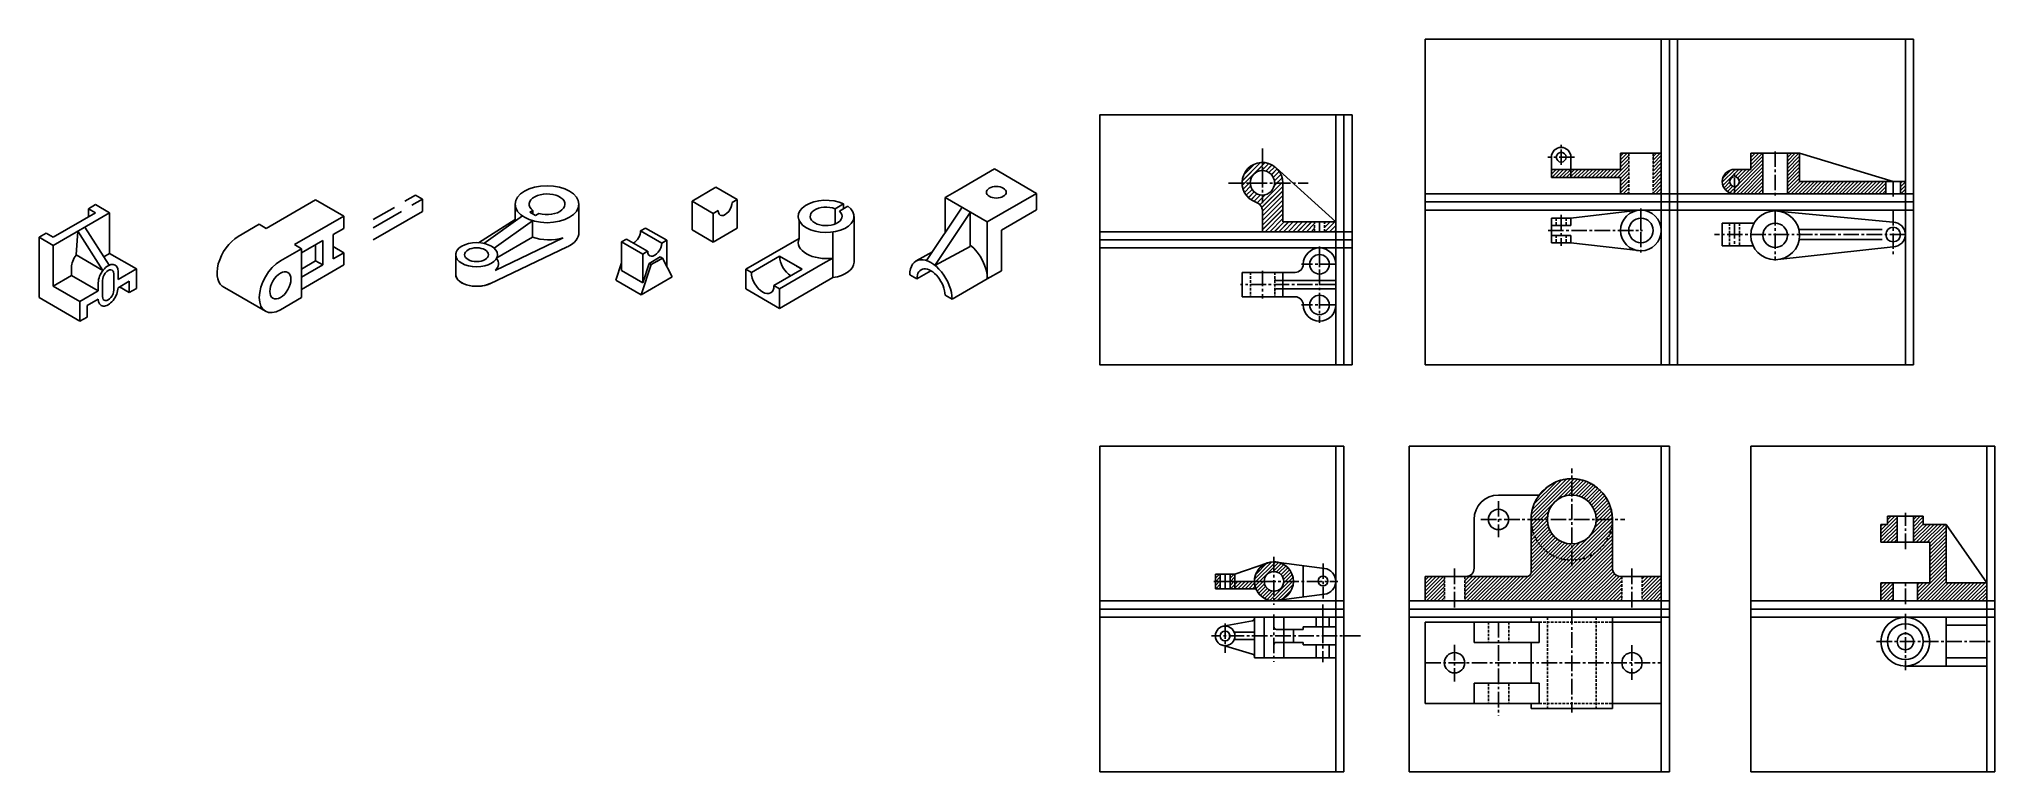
# Model space of a CAD drawing. Header units: millimetres. Extents: x -1304 to 1100, y -500 to 400.
import ezdxf

# ---------------------------------------------------------------- set-up
doc = ezdxf.new("R2010")
doc.units = ezdxf.units.MM
doc.linetypes.add('CENTER2', pattern=[28.575, 19.05, -3.175, 3.175, -3.175])
doc.linetypes.add('HIDDEN2', pattern=[4.7625, 3.175, -1.5875])
doc.layers.get('0').update_dxf_attribs({"color": 255})
for name, color, linetype in [('center', 4, 'CENTER2'), ('construction', 252, 'Continuous'), ('hidden', 255, 'HIDDEN2')]:
    doc.layers.add(name, color=color, linetype=linetype)
pattern_1 = [(45, (-200, 0), (-2.245064, 2.245064), [])]

msp = doc.modelspace()

# ---------------------------------------------------------------- hatches: boundary and pattern name
h = msp.add_hatch()
h.set_pattern_fill('ANSI31')
h.paths.add_polyline_path([(630, -250), (630, -190, -1), (530, -190), (530, -255, -0.414214), (525, -260), (448.5, -260), (448.5, -290), (641.5, -290), (641.5, -260), (640, -260, -0.414214)])
h.paths.add_polyline_path([(630, -190), (610, -190, -1), (550, -190), (530, -190, 1)], flags=17)
h.paths.add_polyline_path([(610, -190), (630, -190, 1), (530, -190), (550, -190, -1)])
h.paths.add_polyline_path([(690, -260), (666.5, -260), (666.5, -290), (690, -290)])
h.paths.add_polyline_path([(423.5, -260), (400, -260), (400, -290), (423.5, -290)])
h = msp.add_hatch()
h.set_pattern_fill('ANSI31')
h.paths.add_polyline_path([(980, -196), (980, -186), (968, -186), (968, -196), (960, -196), (960, -218), (980, -218)])
h.paths.add_polyline_path([(1040, -196), (1020, -196), (1012, -196), (1012, -186), (1000, -186), (1000, -196), (1000, -216), (1000, -218), (1020, -218), (1020, -268), (1005, -268), (1005, -290), (1090, -290), (1090, -268), (1040, -268)])
h.paths.add_polyline_path([(975, -268), (960, -268), (960, -290), (975, -290)])
h = msp.add_hatch()
h.set_pattern_fill('ANSI31')
h.paths.add_polyline_path([(166, -257), (160, -257), (160, -266), (166, -266)])
h.paths.add_polyline_path([(166, -266), (160, -266), (160, -275), (166, -275)])
h.paths.add_polyline_path([(148, -266), (142, -266), (142, -275), (148, -275)])
h.paths.add_polyline_path([(148, -257), (142, -257), (142, -266), (148, -266)])
h.paths.add_polyline_path([(190, -266), (166, -266), (166, -275), (191.8, -275, -0.096396)])
h = msp.add_hatch()
h.set_pattern_fill('ANSI31')
h.paths.add_polyline_path([(220.2, -242.8), (214, -242), (214, -254, -0.414214), (226, -266), (238, -266, 0.339783)])
h.paths.add_polyline_path([(238, -266), (226, -266, -0.414214), (214, -278), (214, -290), (220.2, -289.2, 0.339783)])
h.paths.add_polyline_path([(202, -266), (190, -266, 0.414214), (214, -290), (214, -278, -0.414214)])
h.paths.add_polyline_path([(214, -254), (214, -242, 0.414214), (190, -266), (202, -266, -0.414214)])
at = {"layer": 'center'}
h = msp.add_hatch(dxfattribs=at)
h.set_pattern_fill('JIS_LC_20', scale=0.2)
h.paths.add_polyline_path([(224.8, 223.2), (214.8, 223.2, -0.983391), (184.8, 223.2), (174.8, 223.2, 0.318543), (191.8, 199.8, -0.320465), (199.9, 188.5), (200, 163.5), (264, 163.5), (264, 175.5), (225, 175.5)])
h.paths.add_polyline_path([(199.8, 248.5), (199.9, 238.5, -0.41831), (214.8, 223.2), (224.8, 223.2, 0.416851)])
h.paths.add_polyline_path([(199.8, 238.5), (199.8, 248.5, 0.41716), (174.8, 223.2), (184.8, 223.2, -0.004187), (184.8, 223.5, -0.414214)])
h.paths.add_polyline_path([(290, 175.5), (276, 175.5), (276, 163.5), (290, 163.5)])
h = msp.add_hatch(dxfattribs=at)
h.set_pattern_fill('ANSI31')
h.set_pattern_definition(pattern_1)
h.paths.add_polyline_path([(780, 240, 1), (780, 210), (780, 219, -0.414214), (774, 225, -0.414214), (780, 231)])
h.paths.add_polyline_path([(815, 260), (800, 260), (800, 240), (780, 240), (780, 231, -0.414214), (786, 225, -0.414214), (780, 219), (780, 210), (815, 210)])
h.paths.add_polyline_path([(860, 260), (845, 260), (845, 210), (966, 210), (966, 225), (860, 225)])
h.paths.add_polyline_path([(990, 225), (984, 225), (984, 210), (990, 210)])
at = {"layer": 'hidden'}
h = msp.add_hatch(dxfattribs=at)
h.set_pattern_fill('ANSI31', color=256)
h.set_pattern_definition(pattern_1)
h.paths.add_polyline_path([(650, 260), (640, 260), (640, 240), (579, 240), (579, 230), (640, 230), (640, 210), (650, 210)])
h.paths.add_polyline_path([(579, 240), (555, 240), (555, 230), (579, 230)])
h.paths.add_polyline_path([(690, 260), (680, 260), (680, 210), (690, 210)])

# ---------------------------------------------------------------- linework, layer by layer
for p, q in [((1000, 400), (400, 400)), ((400, 400), (400, 0)), ((700, 400), (700, 0)), ((990, 0), (990, 400)), ((1000, 0), (1000, 400)), ((300, 307), (300, 0)), ((-129.6, 240.5), (-172.9, 215.5)), ((-77.6, 210.5), (-129.6, 240.5)), ((290, 175.5), (216.6, 242)), ((555, 230), (555, 255)), ((579, 230), (579, 255)), ((690, 260), (640, 260)), ((640, 260), (640, 240)), ((690, 210), (690, 260)), ((800, 240), (800, 260)), ((800, 260), (860, 260)), ((815, 260), (815, 210)), ((845, 260), (845, 210)), ((860, 260), (860, 225)), ((860, 260), (975, 225)), ((-501.1, 201), (-471.7, 218)), ((-471.7, 218), (-445.7, 203)), ((225, 175.5), (224.8, 223.6)), ((579, 240), (555, 240)), ((579, 230), (555, 230)), ((640, 240), (579, 240)), ((640, 230), (579, 230)), ((640, 230), (640, 210)), ((780, 240), (800, 240)), ((860, 225), (975, 225)), ((966, 225), (966, 210)), ((975, 225), (990, 225)), ((984, 225), (984, 210)), ((990, 225), (990, 210)), ((-1234.3, 196.7), (-1242.9, 191.7)), ((-1216.9, 186.7), (-1234.3, 196.7)), ((-1024.3, 167.6), (-963.7, 202.6)), ((-963.7, 202.6), (-929, 182.6)), ((-866.9, 193.4), (-892.9, 178.4)), ((-840.9, 208.4), (-853.9, 200.9)), ((-832.3, 203.4), (-845.3, 195.9)), ((-832.3, 203.4), (-840.9, 208.4)), ((-832.3, 188.4), (-832.3, 203.4)), ((-718.5, 197.2), (-718.5, 176.5)), ((-640.1, 161.6), (-640.1, 197.2)), ((-501.1, 201), (-475.1, 186)), ((-501.1, 201), (-501.1, 165.7)), ((-445.7, 203), (-451.7, 199.5)), ((-445.7, 167.7), (-445.7, 203)), ((-314.8, 197.7), (-325.3, 191.7)), ((-309.6, 194.7), (-320.1, 188.7)), ((-314.8, 197.7), (-314.8, 191.7)), ((-169.2, 193.8), (-213.1, 128)), ((-172.9, 215.5), (-190.2, 205.5)), ((-190.2, 205.5), (-138.3, 175.5)), ((-190.2, 205.5), (-190.2, 162.3)), ((-77.6, 210.5), (-138.3, 175.5)), ((-77.6, 190.5), (-77.6, 210.5)), ((1000, 200), (400, 200)), ((640, 210), (690, 210)), ((990, 210), (780, 210)), ((-1286.2, 146.7), (-1216.9, 186.7)), ((-1286.2, 156.7), (-1234.3, 186.7)), ((-1247.2, 169.2), (-1217.4, 122.4)), ((-1234.3, 186.7), (-1242.9, 191.7)), ((-1242.9, 191.7), (-1242.9, 181.7)), ((-1216.9, 186.7), (-1216.9, 136.7)), ((-1058.9, 157.6), (-1033, 172.6)), ((-1033, 172.6), (-1024.3, 167.6)), ((-929, 182.6), (-989.7, 147.6)), ((-929, 182.6), (-929, 167.6)), ((-892.9, 153.4), (-832.3, 188.4)), ((-858.3, 188.4), (-892.9, 168.4)), ((-718.5, 178.3), (-763.6, 150)), ((-756.8, 149.1), (-709.6, 182.8)), ((-744.3, 143.3), (-697.1, 177)), ((-696.9, 189.5), (-700.3, 187.5)), ((-700.3, 187.5), (-693.4, 183.5)), ((-697.1, 177), (-697.1, 156.7)), ((-696.9, 189.5), (-696.9, 185.5)), ((-693.4, 183.5), (-689.3, 185.9)), ((-469.1, 189.5), (-475.1, 186)), ((-475.1, 186), (-475.1, 150.7)), ((-369.6, 155.1), (-369.6, 177.5)), ((-325.3, 191.7), (-325.3, 173)), ((-302, 182.1), (-302, 126.1)), ((-159.2, 187.2), (-202.6, 122.1)), ((-159.2, 187.2), (-159.2, 145.3)), ((-138.3, 175.5), (-138.3, 105.5)), ((-77.6, 190.5), (-120.9, 165.5)), ((200, 163.5), (199.9, 188.5)), ((290, 175.5), (225, 175.5)), ((290, 163.5), (290, 175.5)), ((555, 180), (555, 150)), ((579, 180), (555, 180)), ((555, 180), (561, 180)), ((579, 171), (555, 171)), ((579, 180), (662.1, 189.8)), ((579, 171), (579, 180)), ((690, 190), (690, 140)), ((780, 174), (765, 174)), ((765, 174), (765, 146)), ((804, 174), (780, 174)), ((975, 175), (832.9, 188.9)), ((-1303.5, 156.7), (-1294.9, 161.7)), ((-1294.9, 161.7), (-1303.5, 156.7)), ((-1286.2, 146.7), (-1303.5, 156.7)), ((-1303.5, 156.7), (-1303.5, 82.7)), ((-1294.9, 161.7), (-1286.2, 156.7)), ((-1286.2, 96.7), (-1286.2, 146.7)), ((-1258, 134.9), (-1255.9, 164.2)), ((-1255.9, 164.2), (-1225.1, 115.9)), ((-989.7, 147.6), (-981, 142.6)), ((-955, 152.6), (-981, 137.6)), ((-963.7, 127.6), (-963.7, 147.6)), ((-955, 152.6), (-955, 122.6)), ((-929, 167.6), (-942, 160.1)), ((-942, 160.1), (-942, 130.1)), ((-929, 137.6), (-942, 145.1)), ((-784.1, 145.7), (-784.1, 145.8)), ((-749.8, 99.6), (-654.4, 145)), ((-743.2, 116), (-659.5, 155.8)), ((-697.1, 156.7), (-741, 131.4)), ((-587.7, 151), (-581.6, 154.5)), ((-587.7, 151), (-561.7, 136)), ((-587.7, 151), (-587.7, 115.7)), ((-581.6, 154.5), (-555.7, 139.5)), ((-564.3, 164.5), (-558.3, 168)), ((-564.3, 164.5), (-538.3, 149.5)), ((-558.3, 168), (-532.3, 153)), ((-532.3, 153), (-538.3, 149.5)), ((-532.3, 121.1), (-532.3, 153)), ((-475.1, 150.7), (-501.1, 165.7)), ((-445.7, 167.7), (-475.1, 150.7)), ((-435.1, 117.3), (-369.6, 155.1)), ((-328, 131.1), (-328, 163.1)), ((-159.2, 145.3), (-202.6, 122.1)), ((-120.9, 165.5), (-120.9, 115.5)), ((0, 153.5), (310, 153.5)), ((290, 163.5), (200, 163.5)), ((579, 159), (555, 159)), ((555, 150), (579, 150)), ((579, 150), (579, 159)), ((579, 150), (662.1, 140.2)), ((765, 146), (780, 146)), ((780, 146), (803, 146)), ((975, 145), (833.3, 129.2)), ((961.3, 166), (859.2, 166)), ((961.3, 154), (859.6, 154)), ((-1225.1, 115.9), (-1258, 134.9)), ((-1216.9, 136.7), (-1223.9, 132.7)), ((-1184, 117.7), (-1216.9, 136.7)), ((-1007, 127.6), (-981, 142.6)), ((-981, 142.6), (-1007, 127.6)), ((-981, 142.6), (-981, 82.6)), ((-981, 142.6), (-981, 127.6)), ((-963.7, 127.6), (-981, 117.6)), ((-929, 122.6), (-981, 92.6)), ((-955, 122.6), (-981, 107.6)), ((-963.7, 127.6), (-955, 122.6)), ((-942, 130.1), (-929, 137.6)), ((-929, 137.6), (-929, 122.6)), ((-791.4, 109.3), (-791.4, 137)), ((-594.6, 104), (-587.7, 125.1)), ((-563.5, 86), (-551.3, 123)), ((-555.7, 139.5), (-561.7, 136)), ((-561.7, 136), (-561.7, 100.7)), ((-561.7, 100.7), (-553.9, 124.5)), ((-540.1, 132.5), (-553.9, 124.5)), ((-551.3, 123), (-553.9, 124.5)), ((-537.5, 131), (-551.3, 123)), ((-544.4, 127), (-537.5, 131)), ((-540.1, 132.5), (-537.5, 131)), ((-525.4, 108), (-537.5, 131)), ((-428.1, 113.3), (-393.5, 133.3)), ((-393.5, 133.3), (-365.8, 117.3)), ((-339.8, 124.3), (-393.5, 93.3)), ((-372.7, 121.3), (-365.8, 117.3)), ((-339.8, 124.3), (-328, 131.1)), ((-328, 131.1), (-328, 107.1)), ((-225.7, 127.5), (-205.8, 138.9)), ((290, 123.5), (290, 73.5)), ((-1263.7, 109.7), (-1286.2, 96.7)), ((-1286.2, 96.7), (-1253.3, 77.7)), ((-1263.7, 119.7), (-1263.7, 109.7)), ((-1230.8, 90.7), (-1263.7, 109.7)), ((-1230.8, 100.7), (-1230.8, 90.7)), ((-1225.6, 103.7), (-1225.6, 83.7)), ((-1211.7, 111.7), (-1211.7, 91.7)), ((-1206.5, 104.7), (-1184, 117.7)), ((-1206.5, 114.7), (-1206.5, 104.7)), ((-1192.7, 102.7), (-1206.5, 94.7)), ((-1192.7, 88.7), (-1192.7, 102.7)), ((-1184, 107.7), (-1184, 117.7)), ((-1184, 93.7), (-1184, 107.7)), ((-791.4, 110.6), (-791.6, 110.5)), ((-563.5, 86), (-594.6, 104)), ((-561.7, 100.7), (-587.7, 115.7)), ((-563.5, 86), (-525.4, 108)), ((-435.1, 93.3), (-435.1, 117.3)), ((-435.1, 117.3), (-428.1, 113.3)), ((-365.8, 117.3), (-400.4, 97.3)), ((-400.4, 97.3), (-393.5, 93.3)), ((-393.5, 69.3), (-328, 107.1)), ((-224.9, 105.5), (-233.5, 110.5)), ((-224.9, 105.5), (-207.5, 115.5)), ((-181.6, 80.5), (-138.3, 105.5)), ((-138.3, 105.5), (-120.9, 115.5)), ((175, 113.5), (175, 83.5)), ((240, 113.5), (175, 113.5)), ((215, 106.5), (215, 106.5)), ((290, 103.5), (218, 103.5)), ((218, 103.5), (290, 103.5)), ((225, 113.5), (225, 83.5)), ((-1253.3, 53.7), (-1303.5, 82.7)), ((-1253.3, 77.7), (-1230.8, 90.7)), ((-1253.3, 77.7), (-1253.3, 67.7)), ((-1244.6, 72.7), (-1230.8, 80.7)), ((-1244.6, 58.7), (-1244.6, 72.7)), ((-1192.7, 88.7), (-1204.8, 95.7)), ((-1192.7, 88.7), (-1184, 93.7)), ((-1075.7, 95), (-1025.4, 65.7)), ((-1007, 67.6), (-981, 82.6)), ((-393.5, 69.3), (-435.1, 93.3)), ((-393.5, 93.3), (-393.5, 69.3)), ((-181.6, 80.5), (-190.2, 85.5)), ((175, 83.5), (240, 83.5)), ((215, 90.5), (215, 90.5)), ((290, 93.5), (218, 93.5)), ((-1253.3, 67.7), (-1253.3, 53.7)), ((-1253.3, 53.7), (-1244.6, 58.7)), ((400, 0), (1000, 0)), ((0, -100), (300, -100)), ((0, -500), (0, -100)), ((300, -100), (300, -500)), ((380, -100), (700, -100)), ((380, -500), (380, -100)), ((700, -100), (700, -500)), ((800, -100), (1100, -100)), ((800, -500), (800, -100)), ((1090, -100), (1090, -500)), ((1100, -100), (1100, -500)), ((490, -160), (540, -160)), ((460, -250), (460, -190)), ((530, -190), (530, -255)), ((630, -190), (630, -250)), ((1012, -186), (968, -186)), ((968, -186), (968, -196)), ((980, -196), (980, -186)), ((1000, -196), (1000, -186)), ((1012, -196), (1012, -186)), ((960, -218), (960, -196)), ((960, -196), (968, -196)), ((980, -196), (980, -218)), ((1000, -196), (1000, -216)), ((1000, -216), (1000, -218)), ((1012, -196), (1020, -196)), ((1020, -196), (1040, -196)), ((1090, -268), (1040, -196)), ((1040, -196), (1040, -268)), ((990, -218), (960, -218)), ((1020, -218), (990, -218)), ((1020, -268), (1020, -218)), ((142, -266), (142, -257)), ((148, -257), (142, -257)), ((148, -257), (148, -275)), ((148, -257), (160, -257)), ((160, -257), (160, -275)), ((160, -257), (166, -257)), ((166, -257), (206.3, -243.3)), ((166, -257), (166, -275)), ((214, -242), (276.1, -250.1)), ((250, -285.3), (250, -246.7)), ((400, -290), (400, -260)), ((400, -260), (450, -260)), ((525, -260), (400, -260)), ((436, -260), (436, -250.3)), ((640, -260), (654, -260)), ((654, -260), (654, -250.3)), ((690, -260), (654, -260)), ((690, -290), (690, -260)), ((142, -275), (142, -266)), ((142, -275), (148, -275)), ((148, -275), (160, -275)), ((154, -266), (214, -266)), ((160, -275), (191.8, -275)), ((190, -266), (166, -266)), ((214, -290), (276.1, -281.9)), ((990, -268), (960, -268)), ((960, -268), (960, -290)), ((975, -290), (975, -268)), ((990, -268), (1020, -268)), ((1005, -290), (1005, -268)), ((1040, -268), (1090, -268)), ((1090, -290), (1090, -268)), ((0, -300), (300, -300)), ((290, -310), (190, -310)), ((190, -310), (190, -311.5)), ((190, -310), (190, -360)), ((202, -310), (202, -360)), ((226, -310), (226, -360)), ((266, -310), (266, -322)), ((282, -310), (282, -322)), ((290, -310), (290, -322)), ((380, -300), (700, -300)), ((690, -290), (400, -290)), ((630, -310), (530, -310)), ((530, -310), (530, -316)), ((630, -316), (630, -310)), ((800, -300), (1100, -300)), ((800, -310), (1100, -310)), ((990, -290), (960, -290)), ((1090, -290), (990, -290)), ((1090, -310), (990, -310)), ((1040, -310), (1040, -370)), ((1090, -370), (1090, -310)), ((187.6, -314.5), (151.8, -321.2)), ((190, -328.5), (165.1, -328.5)), ((214, -322), (214, -322)), ((250, -325), (217, -325)), ((238, -325), (238, -341)), ((290, -322), (250, -322)), ((250, -322), (250, -325)), ((400, -316), (400, -416)), ((540, -316), (400, -316)), ((460, -316), (460, -341)), ((540, -316), (540, -341)), ((690, -316), (630, -316)), ((630, -316), (630, -416)), ((690, -416), (690, -316)), ((1040, -320), (1090, -320)), ((187.8, -355.4), (150.6, -344.5)), ((190, -337.5), (165.1, -337.5)), ((190, -360), (190, -358.2)), ((290, -360), (190, -360)), ((214, -344), (214, -344)), ((250, -341), (217, -341)), ((250, -344), (250, -341)), ((290, -344), (250, -344)), ((266, -344), (266, -360)), ((282, -344), (282, -360)), ((290, -344), (290, -360)), ((460, -341), (540, -341)), ((530, -341), (530, -391)), ((1040, -360), (1090, -360)), ((990, -370), (1090, -370)), ((460, -391), (460, -416)), ((540, -391), (460, -391)), ((540, -391), (540, -416)), ((400, -416), (540, -416)), ((530, -416), (530, -422)), ((630, -422), (530, -422)), ((630, -416), (630, -422)), ((630, -416), (690, -416)), ((300, -500), (0, -500)), ((700, -500), (380, -500)), ((1100, -500), (800, -500))]:
    msp.add_line(p, q)
for points in [[(310, 307), (0, 307), (0, 0), (310, 0)], [(400, 0), (400, 307)]]:
    msp.add_lwpolyline(points)
for centre, radius in [((567, 255), 6), ((199.8, 223.5), 15), ((780, 225), 6), ((665, 165), 25), ((665, 165), 15), ((830, 159), 30), ((830, 159), 15), ((975, 160), 9), ((270, 123.5), 12), ((270, 73.5), 12), ((580, -190), 30), ((490, -190), 12.5), ((214, -266), 24), ((214, -266), 12), ((274.4, -265.6), 6), ((990, -340), 30), ((154, -333), 12), ((154, -333), 6), ((990, -340), 22), ((990, -340), 10), ((436, -366), 12.5), ((654, -366), 12.5)]:
    msp.add_circle(centre, radius)
for centre, radius, start, end in [((567, 255), 12, 0, 180), ((199.8, 223.5), 25, 359.4243, 251.2515), ((780, 225), 15, 90, 270), ((187.9, 188.5), 12, 0.1761, 71.2515), ((975, 160), 15, 270, 90), ((240, 123.5), 10, 270, 0), ((270, 123.5), 20, 0, 180), ((218, 106.5), 3, 180, 270), ((218, 90.5), 3, 90, 180), ((240, 73.5), 10, 0, 90), ((270, 73.5), 20, 180, 0), ((580, -190), 50, 0, 180), ((490, -190), 30, 90, 180), ((214, -266), 24, 75.0675, 284.9325), ((274, -266), 16, 277.4662, 82.5338), ((450, -250), 10, 270, 0), ((525, -255), 5, 270, 360), ((640, -250), 10, 180, 270), ((187, -311.5), 3, 280.6789, 0), ((217, -322), 3, 180, 270), ((187, -358.2), 3, 0, 73.7398), ((217, -344), 3, 90, 180)]:
    msp.add_arc(centre, radius, start, end)
for centre, major_axis in [((-679.3, 197.2), (-39.2, 0)), ((-127.2, 211.9), (-12.2, 0)), ((-765.9, 135.2), (-25.7, 0)), ((-765.9, 135.2), (-14.7, 0)), ((-1007, 97.6), (-9.2, -15.9))]:
    msp.add_ellipse(centre, major_axis=major_axis, ratio=0.57735)
for centre, major_axis, start_param, end_param in [((-679.3, 197.2), (-22, 0), 1.09696, 6.930244), ((-460.4, 194.5), (-6.1, -10.6), 5.497787, 8.63938), ((-336.3, 182.3), (-34.3, 0), 4.03434, 10.102827), ((-336.3, 182.3), (-19.6, 0), 4.115607, 10.02156), ((-1058.9, 127.6), (-18.4, -31.8), 3.926991, 6.366825), ((-676.9, 176.1), (-39.2, 0), 1.027735, 2.029252), ((-679.3, 162.4), (-39.2, 0), 2.259704, 3.159391), ((-573, 159.5), (-6.1, -10.6), 7.068583, 8.63938), ((-547, 144.5), (-6.1, -10.6), 5.497787, 8.63938), ((-336.3, 150.3), (-34.3, 0), 6.038887, 8.09828), ((-164.2, 120.5), (18.4, -31.8), 0.785398, 2.162794), ((-1251.6, 126.7), (-8.6, -14.8), 4.486416, 5.497787), ((-1218.7, 107.7), (-8.6, -14.8), 2.356194, 5.497787), ((-1007, 97.6), (-18.4, -31.8), 3.926991, 7.068583), ((-764.7, 124.2), (-25.7, 0), 2.560022, 3.585398), ((-379.6, 125.3), (9.8, -17), 3.926991, 5.497787), ((-336.3, 126.3), (-34.3, 0), 8.09828, 9.416078), ((-207.5, 95.5), (18.4, -31.8), 0.785398, 3.926991), ((-1218.7, 107.7), (-4.9, -8.49), 2.356194, 5.497787), ((-765.9, 111.2), (-25.7, 0), 6.157583, 8.531044), ((-765.9, 111.2), (-25.7, 0), 6.157583, 8.554734), ((-414.3, 105.3), (9.8, -17), 3.926991, 7.068583), ((-207.5, 95.5), (12.2, -21.2), 0.785398, 3.926991), ((-1218.7, 87.7), (-8.6, -14.8), 5.497787, 8.63938), ((-1218.7, 87.7), (-4.9, -8.49), 5.497787, 8.63938)]:
    msp.add_ellipse(centre, major_axis=major_axis, ratio=0.57735, start_param=start_param, end_param=end_param)
at = {"layer": 'center'}
for p, q in [((199.8, 223.5), (199.8, 265.5)), ((199.8, 265.5), (199.9, 198.5)), ((567, 245.5), (567, 270.1)), ((583.4, 255), (550.8, 255)), ((830, 262), (830, 207)), ((199.9, 223.2), (158.1, 223.2)), ((158.1, 223.2), (255.9, 223.2)), ((780, 210), (780, 240)), ((975, 206.8), (975, 225)), ((270, 163.5), (270, 175.5)), ((567, 184), (567, 146)), ((665, 165), (665, 192)), ((665, 192), (665, 138)), ((780, 174), (780, 146)), ((830, 190), (830, 128)), ((975, 190), (975, 135.2)), ((270, 123.5), (270, 145.5)), ((270, 145.5), (270, 51.5)), ((551, 165), (667, 165)), ((990, 160), (755.5, 160)), ((290, 123.5), (248, 123.5)), ((290, 98.5), (173, 98.5)), ((200, 115.5), (200, 81.5)), ((290, 73.5), (248, 73.5)), ((580, -247.3), (580, -127.5)), ((490, -167.4), (490, -211.9)), ((468.4, -190), (645.1, -190)), ((990, -226.3), (990, -181.7)), ((214, -235.9), (214, -294.9)), ((154, -257), (154, -275)), ((274.4, -244), (274.4, -287.2)), ((436, -250.3), (436, -300)), ((654, -250.3), (654, -300)), ((140, -266), (292.7, -266)), ((990, -294), (990, -266)), ((214, -306.7), (214, -364.9)), ((274, -312.8), (274, -294.4)), ((274, -294.4), (274, -365.1)), ((580, -300), (580, -426.9)), ((990, -306), (990, -375)), ((320.3, -333), (137.2, -333)), ((154, -317.7), (154, -354)), ((274, -322), (274, -312.8)), ((490, -316), (490, -430.9)), ((436, -344), (436, -389)), ((654, -344.5), (654, -387)), ((954.6, -340), (1095.2, -340)), ((400, -366), (690, -366))]:
    msp.add_line(p, q, dxfattribs=at)
at = {"layer": 'construction'}
for p, q in [((690, 400), (690, 0)), ((710, 400), (710, 0)), ((290, 307), (290, 0)), ((310, 307), (310, 0)), ((1000, 210), (400, 210)), ((1000, 190), (400, 190)), ((0, 163.5), (310, 163.5)), ((0, 143.5), (310, 143.5)), ((290, -100), (290, -500)), ((690, -100), (690, -500)), ((0, -290), (300, -290)), ((0, -310), (300, -310)), ((380, -290), (700, -290)), ((380, -310), (700, -310)), ((800, -290), (1100, -290))]:
    msp.add_line(p, q, dxfattribs=at)
at = {"layer": 'hidden'}
for p, q in [((650, 260), (650, 210)), ((680, 260), (680, 210)), ((264, 163.5), (264, 175.5)), ((276, 163.5), (276, 175.5)), ((561, 180), (561, 171)), ((573, 180), (573, 171)), ((774, 174), (774, 146)), ((786, 174), (786, 146)), ((561, 159), (561, 150)), ((573, 159), (573, 150)), ((185, 113.5), (185, 83.5)), ((215, 113.5), (215, 83.5)), ((215, 113.5), (215, 83.5)), ((423.5, -260), (423.5, -290)), ((448.5, -260), (448.5, -290)), ((641.5, -260), (641.5, -290)), ((666.5, -260), (666.5, -290)), ((550, -310), (550, -422)), ((610, -310), (610, -422)), ((477.5, -316), (477.5, -341)), ((502.5, -316), (502.5, -341)), ((540, -316), (630, -316)), ((477.5, -391), (477.5, -416)), ((502.5, -391), (502.5, -416)), ((540, -416), (630, -416))]:
    msp.add_line(p, q, dxfattribs=at)
msp.add_circle((580, -190), 50, dxfattribs=at)

doc.saveas('drawing.dxf')
